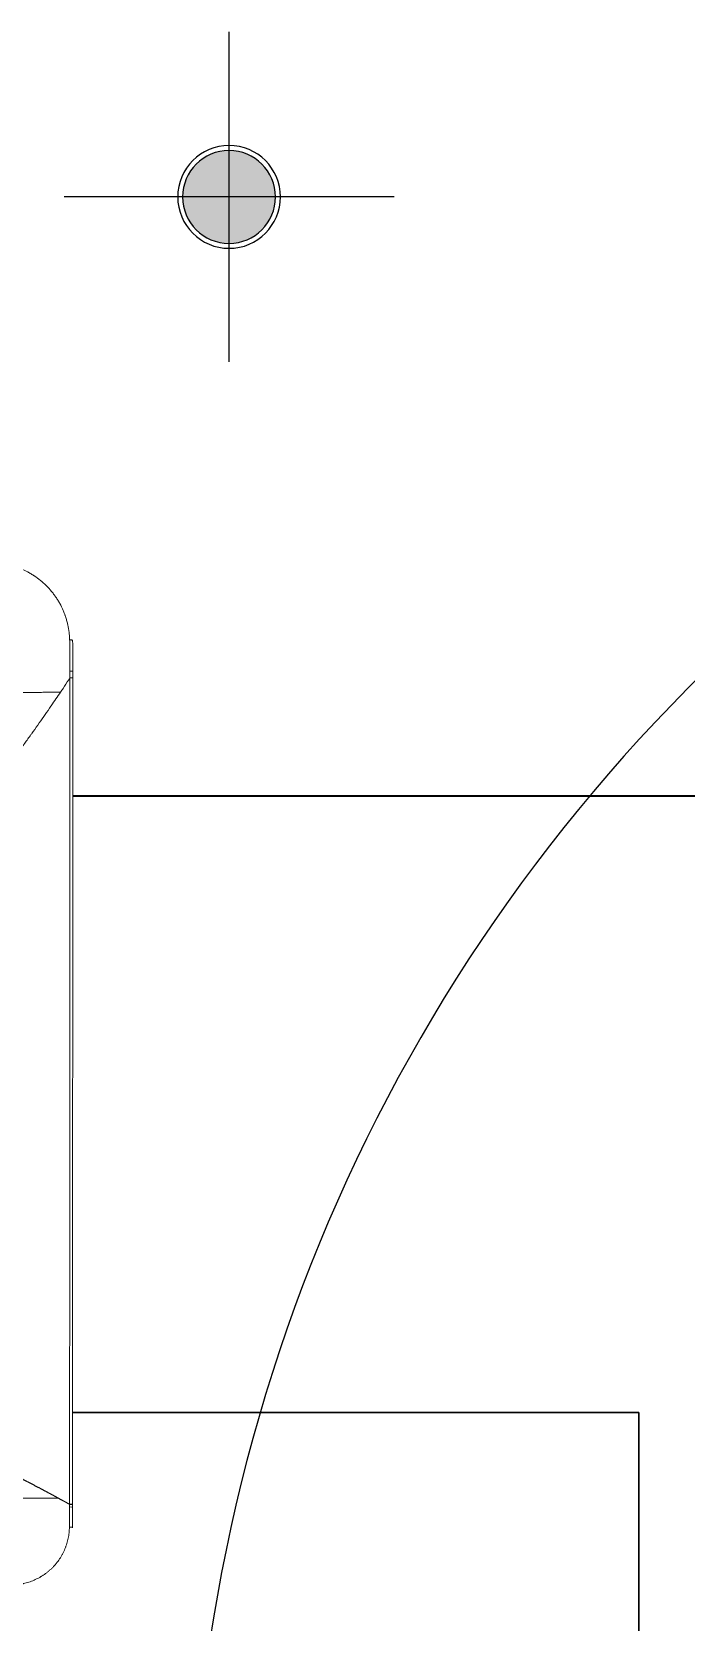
# Model space of a CAD drawing. Header units: millimetres. Extents: x 70151 to 230897, y 35202 to 113211.
# Drawn here: x 173375 to 173693, y 76201 to 76975 of the extents above; entities that cross this region are included whole.
import ezdxf

# ---------------------------------------------------------------- set-up
doc = ezdxf.new("R2010")
doc.units = ezdxf.units.MM
doc.header["$LTSCALE"] = 50
for name, color, linetype in [('2-con', 2, 'Continuous'), ('RC-LIGHT', 7, 'Continuous'), ('도면층4', 4, 'Continuous')]:
    doc.layers.add(name, color=color, linetype=linetype)
for name, color, linetype, lineweight in [('mark-B', 2, 'Continuous', 20), ('SS-ED', 3, 'Continuous', 30), ('SS-RLRG', 4, 'Continuous', 35)]:
    doc.layers.add(name, color=color, linetype=linetype, lineweight=lineweight)

# ---------------------------------------------------------------- blocks, each defined once
blk = doc.blocks.new('cjscjdeh')
at = {"layer": '도면층4', "color": 8}
blk.add_arc((146155.7, 75074.96), 831.05, 86.35624, 185.52913, dxfattribs=at)
blk = doc.blocks.new('1')
at = {"linetype": 'Continuous'}
h = blk.add_hatch(color=4, dxfattribs=at)
h.dxf.hatch_style = 1
edge = h.paths.add_edge_path()
edge.add_arc((11539653.5, -14273503.8), 37.5, 0, 360)
at = {"color": 1, "linetype": 'Continuous'}
for p, q in [((11539653.5, -14273637.1), (11539653.5, -14273370.5)), ((11539520.2, -14273503.8), (11539786.8, -14273503.8))]:
    blk.add_line(p, q, dxfattribs=at)
at = {"color": 4, "linetype": 'Continuous'}
for radius in [41.5, 37.5]:
    blk.add_circle((11539653.5, -14273503.8), radius, dxfattribs=at)
blk = doc.blocks.new('무풍1way 일반')
at = {"layer": 'mark-B'}
blk.add_line((-600.31, -39.43), (-600.32, -39.43), dxfattribs=at)
blk.add_line((-600.31, -39.43), (-600.32, -39.43), dxfattribs=at)
for centre, ratio, start_param, end_param in [((-598, -39.43), 0.007334, 0.013963, 1.194464), ((-598, -39.43), 0.007334, 0.013963, 1.194464), ((-598.09, -446.1), 0.009278, 0.014051, 1.142358), ((-598.09, -446.1), 0.009278, 0.014051, 1.142358)]:
    blk.add_ellipse(centre, major_axis=(-2.31, 0), ratio=ratio, start_param=start_param, end_param=end_param, dxfattribs=at)
for points, knots in [([(-570.94, -1.5), (-571.39, -1.52), (-571.85, -1.55), (-572.53, -1.6), (-572.76, -1.62), (-573.1, -1.65), (-573.21, -1.66), (-573.44, -1.69), (-573.55, -1.7), (-574.12, -1.77), (-574.57, -1.84), (-575.24, -1.96), (-575.58, -2.02), (-575.92, -2.09), (-576.15, -2.13), (-576.26, -2.16), (-577.27, -2.38), (-578.15, -2.62), (-579.45, -3.04), (-579.88, -3.18), (-580.73, -3.5), (-581.16, -3.67), (-582.41, -4.21), (-583.23, -4.61), (-584.24, -5.16), (-584.44, -5.27), (-584.73, -5.44), (-584.83, -5.5), (-585.03, -5.62), (-585.13, -5.68), (-585.62, -5.98), (-586, -6.23), (-586.76, -6.74), (-587.13, -7.01), (-587.86, -7.56), (-588.21, -7.84), (-588.91, -8.42), (-589.26, -8.72), (-589.93, -9.33), (-590.26, -9.65), (-590.9, -10.3), (-591.21, -10.63), (-591.67, -11.14), (-591.83, -11.31), (-592.12, -11.66), (-592.27, -11.84), (-593, -12.73), (-593.54, -13.46), (-594.29, -14.6), (-594.54, -14.98), (-595, -15.76), (-595.23, -16.16), (-595.87, -17.36), (-596.26, -18.18), (-596.7, -19.24), (-596.78, -19.46), (-596.91, -19.78), (-596.95, -19.89), (-597.03, -20.1), (-597.23, -20.64), (-597.41, -21.18), (-597.81, -22.49), (-598.03, -23.37), (-598.4, -25.15), (-598.53, -26.05), (-598.64, -27.07), (-598.65, -27.18), (-598.68, -27.41), (-598.7, -27.75), (-598.73, -28.09), (-598.77, -28.77), (-598.78, -29.23), (-598.79, -29.69)], [0, 0, 0, 0, 0.03125, 0.03125, 0.046875, 0.046875, 0.054687, 0.054687, 0.0625, 0.0625, 0.09375, 0.09375, 0.109375, 0.117188, 0.117188, 0.125, 0.125, 0.1875, 0.1875, 0.21875, 0.21875, 0.25, 0.25, 0.3125, 0.3125, 0.328125, 0.328125, 0.335938, 0.335938, 0.34375, 0.34375, 0.375, 0.375, 0.40625, 0.40625, 0.4375, 0.4375, 0.46875, 0.46875, 0.5, 0.5, 0.53125, 0.53125, 0.546875, 0.546875, 0.5625, 0.5625, 0.625, 0.625, 0.65625, 0.65625, 0.6875, 0.6875, 0.75, 0.75, 0.765625, 0.765625, 0.773438, 0.773438, 0.78125, 0.8125, 0.8125, 0.875, 0.875, 0.9375, 0.9375, 0.945313, 0.945313, 0.953125, 0.96875, 0.96875, 1, 1, 1, 1]), ([(-570.94, -1.5), (-571.39, -1.52), (-571.85, -1.55), (-572.53, -1.6), (-572.76, -1.62), (-573.1, -1.65), (-573.21, -1.66), (-573.44, -1.69), (-573.55, -1.7), (-574.12, -1.77), (-574.57, -1.84), (-575.24, -1.96), (-575.58, -2.02), (-575.92, -2.09), (-576.15, -2.13), (-576.26, -2.16), (-577.27, -2.38), (-578.15, -2.62), (-579.45, -3.04), (-579.88, -3.18), (-580.73, -3.5), (-581.16, -3.67), (-582.41, -4.21), (-583.23, -4.61), (-584.24, -5.16), (-584.44, -5.27), (-584.73, -5.44), (-584.83, -5.5), (-585.03, -5.62), (-585.13, -5.68), (-585.62, -5.98), (-586, -6.23), (-586.76, -6.74), (-587.13, -7.01), (-587.86, -7.56), (-588.21, -7.84), (-588.91, -8.42), (-589.26, -8.72), (-589.93, -9.33), (-590.26, -9.65), (-590.9, -10.3), (-591.21, -10.63), (-591.67, -11.14), (-591.83, -11.31), (-592.12, -11.66), (-592.27, -11.84), (-593, -12.73), (-593.54, -13.46), (-594.29, -14.6), (-594.54, -14.98), (-595, -15.76), (-595.23, -16.16), (-595.87, -17.36), (-596.26, -18.18), (-596.7, -19.24), (-596.78, -19.46), (-596.91, -19.78), (-596.95, -19.89), (-597.03, -20.1), (-597.23, -20.64), (-597.41, -21.18), (-597.81, -22.49), (-598.03, -23.37), (-598.4, -25.15), (-598.53, -26.05), (-598.64, -27.07), (-598.65, -27.18), (-598.68, -27.41), (-598.7, -27.75), (-598.73, -28.09), (-598.77, -28.77), (-598.78, -29.23), (-598.79, -29.69)], [0, 0, 0, 0, 0.03125, 0.03125, 0.046875, 0.046875, 0.054687, 0.054687, 0.0625, 0.0625, 0.09375, 0.09375, 0.109375, 0.117187, 0.117187, 0.125, 0.125, 0.1875, 0.1875, 0.21875, 0.21875, 0.25, 0.25, 0.3125, 0.3125, 0.328125, 0.328125, 0.335937, 0.335937, 0.34375, 0.34375, 0.375, 0.375, 0.40625, 0.40625, 0.4375, 0.4375, 0.46875, 0.46875, 0.5, 0.5, 0.53125, 0.53125, 0.546875, 0.546875, 0.5625, 0.5625, 0.625, 0.625, 0.65625, 0.65625, 0.6875, 0.6875, 0.75, 0.75, 0.765625, 0.765625, 0.773437, 0.773437, 0.78125, 0.8125, 0.8125, 0.875, 0.875, 0.9375, 0.9375, 0.945312, 0.945312, 0.953125, 0.96875, 0.96875, 1, 1, 1, 1]), ([(-600.32, -39.43), (-600.32, -37.81), (-600.32, -36.19), (-600.32, -34.36), (-600.32, -34.16), (-600.32, -33.75), (-600.32, -33.14), (-600.32, -31.72), (-600.32, -30.51), (-600.31, -29.7)], [0, 0, 0, 0, 0.5, 0.5, 0.5625, 0.5625, 0.625, 0.75, 1, 1, 1, 1]), ([(-600.32, -39.43), (-600.32, -37.81), (-600.32, -36.19), (-600.32, -34.36), (-600.32, -34.16), (-600.32, -33.75), (-600.32, -33.14), (-600.32, -31.72), (-600.32, -30.51), (-600.31, -29.7)], [0, 0, 0, 0, 0.5, 0.5, 0.5625, 0.5625, 0.625, 0.75, 1, 1, 1, 1]), ([(-600.29, -29.7), (-600.29, -29.7), (-600.28, -29.69), (-600.25, -29.69), (-600.22, -29.69), (-600.16, -29.69), (-600.14, -29.69), (-600.1, -29.69), (-600.08, -29.69), (-600, -29.69), (-599.94, -29.69), (-599.84, -29.69), (-599.81, -29.69), (-599.73, -29.69), (-599.69, -29.69), (-599.57, -29.69), (-599.49, -29.69), (-599.35, -29.69), (-599.31, -29.69), (-599.21, -29.69), (-599.16, -29.69), (-599.06, -29.69), (-599.01, -29.69), (-598.95, -29.69), (-598.94, -29.69), (-598.93, -29.69), (-598.91, -29.69), (-598.86, -29.69), (-598.82, -29.69), (-598.79, -29.69)], [0, 0, 0, 0, 0.125, 0.125, 0.25, 0.25, 0.3125, 0.3125, 0.375, 0.375, 0.5, 0.5, 0.5625, 0.5625, 0.625, 0.625, 0.75, 0.75, 0.8125, 0.8125, 0.875, 0.875, 0.9375, 0.9375, 0.945313, 0.945313, 0.953125, 0.96875, 1, 1, 1, 1]), ([(-600.29, -29.7), (-600.29, -29.7), (-600.28, -29.69), (-600.25, -29.69), (-600.22, -29.69), (-600.16, -29.69), (-600.14, -29.69), (-600.1, -29.69), (-600.08, -29.69), (-600, -29.69), (-599.94, -29.69), (-599.84, -29.69), (-599.81, -29.69), (-599.73, -29.69), (-599.69, -29.69), (-599.57, -29.69), (-599.49, -29.69), (-599.35, -29.69), (-599.31, -29.69), (-599.21, -29.69), (-599.16, -29.69), (-599.06, -29.69), (-599.01, -29.69), (-598.95, -29.69), (-598.94, -29.69), (-598.93, -29.69), (-598.91, -29.69), (-598.86, -29.69), (-598.82, -29.69), (-598.79, -29.69)], [0, 0, 0, 0, 0.125, 0.125, 0.25, 0.25, 0.3125, 0.3125, 0.375, 0.375, 0.5, 0.5, 0.5625, 0.5625, 0.625, 0.625, 0.75, 0.75, 0.8125, 0.8125, 0.875, 0.875, 0.9375, 0.9375, 0.945312, 0.945312, 0.953125, 0.96875, 1, 1, 1, 1]), ([(-598.79, -29.69), (-598.8, -29.89), (-598.8, -30.1), (-598.81, -30.4), (-598.81, -30.5), (-598.81, -30.66), (-598.82, -30.71), (-598.82, -30.81), (-598.82, -30.86), (-598.82, -30.96), (-598.82, -31.01), (-598.82, -31.11), (-598.82, -31.27), (-598.82, -31.62), (-598.82, -31.93), (-598.83, -32.54), (-598.83, -33.15), (-598.83, -33.76), (-598.83, -34.16), (-598.83, -34.37), (-598.83, -35.38), (-598.84, -36.2), (-598.84, -37.41), (-598.84, -37.82), (-598.84, -38.63), (-598.84, -39.04), (-598.85, -39.45)], [0, 0, 0, 0, 0.0625, 0.0625, 0.09375, 0.09375, 0.109375, 0.109375, 0.125, 0.125, 0.140625, 0.140625, 0.15625, 0.1875, 0.25, 0.25, 0.375, 0.4375, 0.4375, 0.5, 0.5, 0.75, 0.75, 0.875, 0.875, 1, 1, 1, 1]), ([(-598.79, -29.69), (-598.8, -29.89), (-598.8, -30.1), (-598.81, -30.4), (-598.81, -30.5), (-598.81, -30.66), (-598.82, -30.71), (-598.82, -30.81), (-598.82, -30.86), (-598.82, -30.96), (-598.82, -31.01), (-598.82, -31.11), (-598.82, -31.27), (-598.82, -31.62), (-598.82, -31.93), (-598.83, -32.54), (-598.83, -33.15), (-598.83, -33.76), (-598.83, -34.16), (-598.83, -34.37), (-598.83, -35.38), (-598.84, -36.2), (-598.84, -37.41), (-598.84, -37.82), (-598.84, -38.63), (-598.84, -39.04), (-598.85, -39.45)], [0, 0, 0, 0, 0.0625, 0.0625, 0.09375, 0.09375, 0.109375, 0.109375, 0.125, 0.125, 0.140625, 0.140625, 0.15625, 0.1875, 0.25, 0.25, 0.375, 0.4375, 0.4375, 0.5, 0.5, 0.75, 0.75, 0.875, 0.875, 1, 1, 1, 1]), ([(-600.32, -40.67), (-600.32, -40.46), (-600.32, -40.25), (-600.32, -39.84), (-600.32, -39.64), (-600.32, -39.43)], [0, 0, 0, 0, 0.505069, 0.505069, 1, 1, 1, 1]), ([(-600.32, -40.67), (-600.32, -40.46), (-600.32, -40.25), (-600.32, -39.84), (-600.32, -39.64), (-600.32, -39.43)], [0, 0, 0, 0, 0.505069, 0.505069, 1, 1, 1, 1]), ([(-600.31, -40.67), (-600.31, -40.47), (-600.31, -40.26), (-600.31, -39.84), (-600.31, -39.64), (-600.31, -39.43), (-600.31, -39.43), (-600.31, -39.43)], [0, 0, 0, 0, 0.499983, 0.499983, 0.999967, 0.999967, 1, 1, 1, 1]), ([(-600.31, -40.67), (-600.31, -40.47), (-600.31, -40.26), (-600.31, -39.84), (-600.31, -39.64), (-600.31, -39.43), (-600.31, -39.43), (-600.31, -39.43)], [0, 0, 0, 0, 0.499983, 0.499983, 0.999967, 0.999967, 1, 1, 1, 1]), ([(-600.31, -40.67), (-600.3, -40.67), (-600.29, -40.67), (-600.26, -40.68), (-600.23, -40.68), (-600.16, -40.68), (-600.12, -40.68), (-600.02, -40.68), (-599.96, -40.68), (-599.83, -40.68), (-599.76, -40.68), (-599.61, -40.69), (-599.52, -40.69), (-599.35, -40.69), (-599.25, -40.69), (-599.06, -40.69), (-598.95, -40.69), (-598.85, -40.69)], [0, 0, 0, 0, 0.125, 0.125, 0.25, 0.25, 0.375, 0.375, 0.5, 0.5, 0.625, 0.625, 0.75, 0.75, 0.875, 0.875, 1, 1, 1, 1]), ([(-600.31, -40.67), (-600.3, -40.67), (-600.29, -40.67), (-600.26, -40.68), (-600.23, -40.68), (-600.16, -40.68), (-600.12, -40.68), (-600.02, -40.68), (-599.96, -40.68), (-599.83, -40.68), (-599.76, -40.68), (-599.61, -40.69), (-599.52, -40.69), (-599.35, -40.69), (-599.25, -40.69), (-599.06, -40.69), (-598.95, -40.69), (-598.85, -40.69)], [0, 0, 0, 0, 0.125, 0.125, 0.25, 0.25, 0.375, 0.375, 0.5, 0.5, 0.625, 0.625, 0.75, 0.75, 0.875, 0.875, 1, 1, 1, 1]), ([(-600.31, -40.75), (-600.3, -40.75), (-600.29, -40.75), (-600.26, -40.75), (-600.23, -40.75), (-600.16, -40.75), (-600.12, -40.75), (-600.02, -40.75), (-599.96, -40.75), (-599.83, -40.76), (-599.76, -40.76), (-599.61, -40.76), (-599.52, -40.76), (-599.35, -40.76), (-599.25, -40.76), (-599.06, -40.76), (-598.95, -40.76), (-598.85, -40.76)], [0, 0, 0, 0, 0.125, 0.125, 0.25, 0.25, 0.375, 0.375, 0.5, 0.5, 0.625, 0.625, 0.75, 0.75, 0.875, 0.875, 1, 1, 1, 1]), ([(-600.31, -40.75), (-600.3, -40.75), (-600.29, -40.75), (-600.26, -40.75), (-600.23, -40.75), (-600.16, -40.75), (-600.12, -40.75), (-600.02, -40.75), (-599.96, -40.75), (-599.83, -40.76), (-599.76, -40.76), (-599.61, -40.76), (-599.52, -40.76), (-599.35, -40.76), (-599.25, -40.76), (-599.06, -40.76), (-598.95, -40.76), (-598.85, -40.76)], [0, 0, 0, 0, 0.125, 0.125, 0.25, 0.25, 0.375, 0.375, 0.5, 0.5, 0.625, 0.625, 0.75, 0.75, 0.875, 0.875, 1, 1, 1, 1]), ([(-598.85, -40.76), (-598.87, -57.51), (-598.88, -74.26), (-598.91, -107.76), (-598.93, -124.51), (-598.96, -174.76), (-598.98, -208.26), (-599.01, -275.25), (-599.02, -308.75), (-599.03, -375.75), (-599.04, -409.25), (-599.05, -442.75)], [0, 0, 0, 0, 0.125, 0.125, 0.25, 0.25, 0.5, 0.5, 0.75, 0.75, 1, 1, 1, 1]), ([(-598.85, -40.76), (-598.87, -57.51), (-598.88, -74.26), (-598.91, -107.76), (-598.93, -124.51), (-598.96, -174.76), (-598.98, -208.26), (-599.01, -275.25), (-599.02, -308.75), (-599.03, -375.75), (-599.04, -409.25), (-599.05, -442.75)], [0, 0, 0, 0, 0.125, 0.125, 0.25, 0.25, 0.5, 0.5, 0.75, 0.75, 1, 1, 1, 1]), ([(-598.85, -39.45), (-598.85, -39.45), (-598.85, -39.45), (-598.85, -39.66), (-598.85, -39.86), (-598.85, -40.18), (-598.85, -40.28), (-598.85, -40.49), (-598.85, -40.59), (-598.85, -40.69)], [0, 0, 0, 0, 0.001631, 0.001631, 0.503325, 0.503325, 0.756014, 0.756014, 1, 1, 1, 1]), ([(-598.85, -39.45), (-598.85, -39.45), (-598.85, -39.45), (-598.85, -39.66), (-598.85, -39.86), (-598.85, -40.18), (-598.85, -40.28), (-598.85, -40.49), (-598.85, -40.59), (-598.85, -40.69)], [0, 0, 0, 0, 0.001631, 0.001631, 0.503325, 0.503325, 0.756014, 0.756014, 1, 1, 1, 1]), ([(-598.85, -40.69), (-598.85, -40.71), (-598.85, -40.74), (-598.85, -40.76), (-598.85, -40.76), (-598.85, -40.76)], [0, 0, 0, 0, 0.999421, 0.999421, 1, 1, 1, 1]), ([(-598.85, -40.69), (-598.85, -40.71), (-598.85, -40.74), (-598.85, -40.76), (-598.85, -40.76), (-598.85, -40.76)], [0, 0, 0, 0, 0.999421, 0.999421, 1, 1, 1, 1]), ([(-593.47, -43.73), (-593.56, -43.67), (-593.76, -43.57), (-594.05, -43.41), (-594.34, -43.25), (-594.63, -43.09), (-594.89, -42.95), (-595.12, -42.83), (-595.31, -42.72), (-595.5, -42.62), (-595.69, -42.51), (-595.88, -42.41), (-596.07, -42.3), (-596.26, -42.2), (-596.45, -42.09), (-596.64, -41.99), (-596.82, -41.89), (-597.01, -41.78), (-597.2, -41.68), (-597.38, -41.58), (-597.57, -41.47), (-597.75, -41.37), (-597.94, -41.27), (-598.12, -41.17), (-598.3, -41.07), (-598.48, -40.97), (-598.67, -40.86), (-598.79, -40.8), (-598.85, -40.76)], [0, 0, 0, 0, 0.05367, 0.107426, 0.161269, 0.215199, 0.269216, 0.304851, 0.340401, 0.375869, 0.411252, 0.446552, 0.481768, 0.5169, 0.551949, 0.586914, 0.621796, 0.656594, 0.691309, 0.725941, 0.760489, 0.794954, 0.829336, 0.863635, 0.897851, 0.931983, 0.966033, 1, 1, 1, 1]), ([(-593.47, -43.73), (-593.56, -43.67), (-593.76, -43.57), (-594.05, -43.41), (-594.34, -43.25), (-594.63, -43.09), (-594.89, -42.95), (-595.12, -42.83), (-595.31, -42.72), (-595.5, -42.62), (-595.69, -42.51), (-595.88, -42.41), (-596.07, -42.3), (-596.26, -42.2), (-596.45, -42.09), (-596.64, -41.99), (-596.82, -41.89), (-597.01, -41.78), (-597.2, -41.68), (-597.38, -41.58), (-597.57, -41.47), (-597.75, -41.37), (-597.94, -41.27), (-598.12, -41.17), (-598.3, -41.07), (-598.48, -40.97), (-598.67, -40.86), (-598.79, -40.8), (-598.85, -40.76)], [0, 0, 0, 0, 0.05367, 0.107426, 0.161269, 0.215199, 0.269216, 0.304851, 0.340401, 0.375869, 0.411252, 0.446552, 0.481768, 0.5169, 0.551949, 0.586914, 0.621796, 0.656594, 0.691309, 0.725941, 0.760489, 0.794954, 0.829336, 0.863635, 0.897851, 0.931983, 0.966033, 1, 1, 1, 1]), ([(-593.47, -43.73), (-592.64, -43.73), (-591.8, -43.73), (-590.13, -43.73), (-589.29, -43.73), (-586.77, -43.73), (-585.08, -43.73), (-582.53, -43.73), (-581.68, -43.73), (-580.39, -43.73), (-579.96, -43.73), (-579.1, -43.73), (-578.67, -43.73), (-577.81, -43.73), (-577.38, -43.73), (-576.74, -43.73), (-576.52, -43.73), (-576.09, -43.73), (-575.87, -43.73), (-575.44, -43.73), (-575.23, -43.73), (-574.79, -43.73), (-574.58, -43.73), (-573.93, -43.73), (-573.5, -43.73), (-571.33, -43.73), (-569.6, -43.73), (-566.99, -43.73), (-566.12, -43.73), (-564.39, -43.73), (-563.52, -43.73), (-561.77, -43.73), (-560.9, -43.73), (-559.16, -43.73), (-558.29, -43.73), (-555.67, -43.73), (-553.93, -43.73), (-552.18, -43.73)], [0, 0, 0, 0, 0.0625, 0.0625, 0.125, 0.125, 0.25, 0.25, 0.3125, 0.3125, 0.34375, 0.34375, 0.375, 0.375, 0.40625, 0.40625, 0.421875, 0.421875, 0.4375, 0.4375, 0.453125, 0.453125, 0.46875, 0.46875, 0.5, 0.5, 0.625, 0.625, 0.6875, 0.6875, 0.75, 0.75, 0.8125, 0.8125, 0.875, 0.875, 1, 1, 1, 1]), ([(-576.12, -52.92), (-576.23, -52.86), (-576.46, -52.74), (-576.8, -52.56), (-577.14, -52.38), (-577.48, -52.2), (-577.82, -52.03), (-578.15, -51.85), (-578.48, -51.68), (-578.82, -51.51), (-579.15, -51.33), (-579.47, -51.16), (-579.8, -50.99), (-580.12, -50.82), (-580.45, -50.65), (-580.77, -50.49), (-581.09, -50.32), (-581.4, -50.15), (-581.72, -49.99), (-582.03, -49.82), (-582.34, -49.66), (-582.65, -49.5), (-582.96, -49.33), (-583.27, -49.17), (-583.58, -49.01), (-583.88, -48.85), (-584.18, -48.69), (-584.48, -48.54), (-584.78, -48.38), (-585.08, -48.22), (-585.37, -48.07), (-585.66, -47.91), (-585.96, -47.76), (-586.25, -47.6), (-586.53, -47.45), (-586.82, -47.3), (-587.11, -47.15), (-587.39, -47), (-587.67, -46.85), (-587.95, -46.7), (-588.23, -46.55), (-588.47, -46.42), (-588.67, -46.31), (-588.84, -46.22), (-589.01, -46.13), (-589.18, -46.04), (-589.35, -45.95), (-589.52, -45.86), (-589.7, -45.76), (-589.87, -45.67), (-590.04, -45.58), (-590.21, -45.49), (-590.38, -45.4), (-590.55, -45.31), (-590.72, -45.21), (-590.89, -45.12), (-591.06, -45.03), (-591.23, -44.94), (-591.4, -44.84), (-591.58, -44.75), (-591.75, -44.66), (-591.92, -44.57), (-592.09, -44.47), (-592.26, -44.38), (-592.43, -44.29), (-592.61, -44.19), (-592.78, -44.1), (-592.95, -44.01), (-593.12, -43.91), (-593.29, -43.82), (-593.41, -43.76), (-593.47, -43.73)], [0, 0, 0, 0, 0.01948, 0.03887, 0.058169, 0.077379, 0.096499, 0.115529, 0.13447, 0.153321, 0.172083, 0.190756, 0.209339, 0.227833, 0.246238, 0.264554, 0.282782, 0.30092, 0.318971, 0.336932, 0.354805, 0.37259, 0.390286, 0.407895, 0.425415, 0.442847, 0.460192, 0.477448, 0.494617, 0.511698, 0.528692, 0.545598, 0.562416, 0.579148, 0.595792, 0.612349, 0.628818, 0.645201, 0.661497, 0.677706, 0.693828, 0.709864, 0.719735, 0.729615, 0.739505, 0.749404, 0.759313, 0.769232, 0.77916, 0.789097, 0.799044, 0.809001, 0.818967, 0.828943, 0.838928, 0.848923, 0.858927, 0.868941, 0.878965, 0.888998, 0.899041, 0.909094, 0.919156, 0.929227, 0.939309, 0.9494, 0.959501, 0.969611, 0.979731, 0.989861, 1, 1, 1, 1]), ([(-593.47, -43.73), (-592.64, -43.73), (-591.8, -43.73), (-590.13, -43.73), (-589.29, -43.73), (-586.77, -43.73), (-585.08, -43.73), (-582.53, -43.73), (-581.68, -43.73), (-580.39, -43.73), (-579.96, -43.73), (-579.1, -43.73), (-578.67, -43.73), (-577.81, -43.73), (-577.38, -43.73), (-576.74, -43.73), (-576.52, -43.73), (-576.09, -43.73), (-575.87, -43.73), (-575.44, -43.73), (-575.23, -43.73), (-574.79, -43.73), (-574.58, -43.73), (-573.93, -43.73), (-573.5, -43.73), (-571.33, -43.73), (-569.6, -43.73), (-566.99, -43.73), (-566.12, -43.73), (-564.39, -43.73), (-563.52, -43.73), (-561.77, -43.73), (-560.9, -43.73), (-559.16, -43.73), (-558.29, -43.73), (-555.67, -43.73), (-553.93, -43.73), (-552.18, -43.73)], [0, 0, 0, 0, 0.0625, 0.0625, 0.125, 0.125, 0.25, 0.25, 0.3125, 0.3125, 0.34375, 0.34375, 0.375, 0.375, 0.40625, 0.40625, 0.421875, 0.421875, 0.4375, 0.4375, 0.453125, 0.453125, 0.46875, 0.46875, 0.5, 0.5, 0.625, 0.625, 0.6875, 0.6875, 0.75, 0.75, 0.8125, 0.8125, 0.875, 0.875, 1, 1, 1, 1]), ([(-576.12, -52.92), (-576.23, -52.86), (-576.46, -52.74), (-576.8, -52.56), (-577.14, -52.38), (-577.48, -52.2), (-577.82, -52.03), (-578.15, -51.85), (-578.48, -51.68), (-578.82, -51.51), (-579.15, -51.33), (-579.47, -51.16), (-579.8, -50.99), (-580.12, -50.82), (-580.45, -50.65), (-580.77, -50.49), (-581.09, -50.32), (-581.4, -50.15), (-581.72, -49.99), (-582.03, -49.82), (-582.34, -49.66), (-582.65, -49.5), (-582.96, -49.33), (-583.27, -49.17), (-583.58, -49.01), (-583.88, -48.85), (-584.18, -48.69), (-584.48, -48.54), (-584.78, -48.38), (-585.08, -48.22), (-585.37, -48.07), (-585.66, -47.91), (-585.96, -47.76), (-586.25, -47.6), (-586.53, -47.45), (-586.82, -47.3), (-587.11, -47.15), (-587.39, -47), (-587.67, -46.85), (-587.95, -46.7), (-588.23, -46.55), (-588.47, -46.42), (-588.67, -46.31), (-588.84, -46.22), (-589.01, -46.13), (-589.18, -46.04), (-589.35, -45.95), (-589.52, -45.86), (-589.7, -45.76), (-589.87, -45.67), (-590.04, -45.58), (-590.21, -45.49), (-590.38, -45.4), (-590.55, -45.31), (-590.72, -45.21), (-590.89, -45.12), (-591.06, -45.03), (-591.23, -44.94), (-591.4, -44.84), (-591.58, -44.75), (-591.75, -44.66), (-591.92, -44.57), (-592.09, -44.47), (-592.26, -44.38), (-592.43, -44.29), (-592.61, -44.19), (-592.78, -44.1), (-592.95, -44.01), (-593.12, -43.91), (-593.29, -43.82), (-593.41, -43.76), (-593.47, -43.73)], [0, 0, 0, 0, 0.01948, 0.03887, 0.058169, 0.077379, 0.096499, 0.115529, 0.13447, 0.153321, 0.172083, 0.190756, 0.209339, 0.227833, 0.246238, 0.264554, 0.282782, 0.30092, 0.318971, 0.336932, 0.354805, 0.37259, 0.390286, 0.407895, 0.425415, 0.442847, 0.460192, 0.477448, 0.494617, 0.511698, 0.528692, 0.545598, 0.562416, 0.579148, 0.595792, 0.612349, 0.628818, 0.645201, 0.661497, 0.677706, 0.693828, 0.709864, 0.719735, 0.729615, 0.739505, 0.749404, 0.759313, 0.769232, 0.77916, 0.789097, 0.799044, 0.809001, 0.818967, 0.828943, 0.838928, 0.848923, 0.858927, 0.868941, 0.878965, 0.888998, 0.899041, 0.909094, 0.919156, 0.929227, 0.939309, 0.9494, 0.959501, 0.969611, 0.979731, 0.989861, 1, 1, 1, 1]), ([(-576.12, -409.66), (-576.31, -409.92), (-577, -410.88), (-578.19, -412.53), (-579.45, -414.29), (-580.21, -415.35), (-580.48, -415.72)], [0, 0, 0, 0, 0.129938, 0.474228, 0.818517, 1, 1, 1, 1]), ([(-576.12, -409.66), (-576.31, -409.92), (-577, -410.88), (-578.19, -412.53), (-579.45, -414.29), (-580.21, -415.35), (-580.48, -415.72)], [0, 0, 0, 0, 0.129938, 0.474228, 0.818517, 1, 1, 1, 1]), ([(-580.48, -415.72), (-580.71, -416.04), (-581.94, -417.76), (-585.09, -422.19), (-587.96, -426.3), (-589.83, -429.02)], [0, 0, 0, 0, 0.074315, 0.388625, 1, 1, 1, 1]), ([(-580.48, -415.72), (-580.71, -416.04), (-581.94, -417.76), (-585.09, -422.19), (-587.96, -426.3), (-589.83, -429.02)], [0, 0, 0, 0, 0.074315, 0.388625, 1, 1, 1, 1]), ([(-589.83, -429.02), (-589.88, -429.1), (-591.45, -431.38), (-593.01, -433.66), (-594.49, -435.88)], [0, 0, 0, 0, 0.033607, 1, 1, 1, 1]), ([(-589.83, -429.02), (-589.88, -429.1), (-591.45, -431.38), (-593.01, -433.66), (-594.49, -435.88)], [0, 0, 0, 0, 0.033607, 1, 1, 1, 1]), ([(-594.49, -435.88), (-594.89, -436.47), (-596.23, -438.46), (-597.74, -440.76), (-598.86, -442.46), (-599.05, -442.75)], [0, 0, 0, 0, 0.259112, 0.872786, 1, 1, 1, 1]), ([(-594.49, -435.88), (-594.89, -436.47), (-596.23, -438.46), (-597.74, -440.76), (-598.86, -442.46), (-599.05, -442.75)], [0, 0, 0, 0, 0.259112, 0.872786, 1, 1, 1, 1]), ([(-505.88, -435.5), (-509.63, -435.5), (-513.37, -435.5), (-517.57, -435.5), (-518.04, -435.5), (-518.74, -435.5), (-518.97, -435.5), (-519.44, -435.5), (-519.67, -435.5), (-520.84, -435.5), (-521.78, -435.5), (-524.58, -435.5), (-526.45, -435.51), (-530.18, -435.51), (-532.05, -435.51), (-535.78, -435.52), (-537.65, -435.52), (-541.38, -435.53), (-543.24, -435.54), (-546.97, -435.55), (-548.83, -435.55), (-552.56, -435.56), (-554.42, -435.57), (-556.75, -435.58), (-557.21, -435.58), (-558.14, -435.58), (-558.61, -435.59), (-560, -435.59), (-560.93, -435.6), (-562.79, -435.6), (-563.72, -435.61), (-565.57, -435.62), (-566.5, -435.62), (-569.27, -435.63), (-571.12, -435.64), (-573.88, -435.66), (-574.8, -435.67), (-576.18, -435.68), (-576.64, -435.68), (-577.56, -435.69), (-578.01, -435.69), (-579.38, -435.7), (-580.3, -435.71), (-581.43, -435.72), (-581.66, -435.72), (-582.11, -435.72), (-582.56, -435.73), (-583.02, -435.73), (-583.35, -435.74), (-583.47, -435.74), (-583.69, -435.74), (-583.8, -435.74), (-584.14, -435.74), (-584.36, -435.75), (-584.81, -435.75), (-585.03, -435.75), (-585.7, -435.76), (-586.15, -435.77), (-587.48, -435.78), (-588.37, -435.79), (-590.13, -435.82), (-591.01, -435.83), (-592.76, -435.85), (-593.63, -435.86), (-594.49, -435.88)], [0, 0, 0, 0, 0.125, 0.125, 0.140625, 0.140625, 0.148437, 0.148437, 0.15625, 0.15625, 0.1875, 0.1875, 0.25, 0.25, 0.3125, 0.3125, 0.375, 0.375, 0.4375, 0.4375, 0.5, 0.5, 0.5625, 0.5625, 0.578125, 0.578125, 0.59375, 0.59375, 0.625, 0.625, 0.65625, 0.65625, 0.6875, 0.6875, 0.75, 0.75, 0.78125, 0.78125, 0.796875, 0.796875, 0.8125, 0.8125, 0.84375, 0.84375, 0.851563, 0.851563, 0.859375, 0.867188, 0.867188, 0.871094, 0.871094, 0.875, 0.875, 0.882813, 0.882813, 0.890625, 0.890625, 0.90625, 0.90625, 0.9375, 0.9375, 0.96875, 0.96875, 1, 1, 1, 1]), ([(-505.88, -435.5), (-509.63, -435.5), (-513.37, -435.5), (-517.57, -435.5), (-518.04, -435.5), (-518.74, -435.5), (-518.97, -435.5), (-519.44, -435.5), (-519.67, -435.5), (-520.84, -435.5), (-521.78, -435.5), (-524.58, -435.5), (-526.45, -435.51), (-530.18, -435.51), (-532.05, -435.51), (-535.78, -435.52), (-537.65, -435.52), (-541.38, -435.53), (-543.24, -435.54), (-546.97, -435.55), (-548.83, -435.55), (-552.56, -435.56), (-554.42, -435.57), (-556.75, -435.58), (-557.21, -435.58), (-558.14, -435.58), (-558.61, -435.59), (-560, -435.59), (-560.93, -435.6), (-562.79, -435.6), (-563.72, -435.61), (-565.57, -435.62), (-566.5, -435.62), (-569.27, -435.63), (-571.12, -435.64), (-573.88, -435.66), (-574.8, -435.67), (-576.18, -435.68), (-576.64, -435.68), (-577.56, -435.69), (-578.01, -435.69), (-579.38, -435.7), (-580.3, -435.71), (-581.43, -435.72), (-581.66, -435.72), (-582.11, -435.72), (-582.56, -435.73), (-583.02, -435.73), (-583.35, -435.74), (-583.47, -435.74), (-583.69, -435.74), (-583.8, -435.74), (-584.14, -435.74), (-584.36, -435.75), (-584.81, -435.75), (-585.03, -435.75), (-585.7, -435.76), (-586.15, -435.77), (-587.48, -435.78), (-588.37, -435.79), (-590.13, -435.82), (-591.01, -435.83), (-592.76, -435.85), (-593.63, -435.86), (-594.49, -435.88)], [0, 0, 0, 0, 0.125, 0.125, 0.140625, 0.140625, 0.148438, 0.148438, 0.15625, 0.15625, 0.1875, 0.1875, 0.25, 0.25, 0.3125, 0.3125, 0.375, 0.375, 0.4375, 0.4375, 0.5, 0.5, 0.5625, 0.5625, 0.578125, 0.578125, 0.59375, 0.59375, 0.625, 0.625, 0.65625, 0.65625, 0.6875, 0.6875, 0.75, 0.75, 0.78125, 0.78125, 0.796875, 0.796875, 0.8125, 0.8125, 0.84375, 0.84375, 0.851563, 0.851563, 0.859375, 0.867188, 0.867188, 0.871094, 0.871094, 0.875, 0.875, 0.882813, 0.882813, 0.890625, 0.890625, 0.90625, 0.90625, 0.9375, 0.9375, 0.96875, 0.96875, 1, 1, 1, 1]), ([(-600.41, -446.1), (-600.41, -445.56), (-600.41, -445.01), (-600.41, -444.2), (-600.41, -443.93), (-600.41, -443.38), (-600.41, -443.11), (-600.41, -442.84)], [0, 0, 0, 0, 0.5, 0.5, 0.75, 0.75, 1, 1, 1, 1]), ([(-600.41, -446.1), (-600.41, -445.56), (-600.41, -445.01), (-600.41, -444.2), (-600.41, -443.93), (-600.41, -443.38), (-600.41, -443.11), (-600.41, -442.84)], [0, 0, 0, 0, 0.5, 0.5, 0.75, 0.75, 1, 1, 1, 1]), ([(-600.37, -461.16), (-600.38, -460.54), (-600.38, -459.91), (-600.39, -458.97), (-600.39, -458.66), (-600.39, -458.18), (-600.39, -458.03), (-600.39, -457.71), (-600.39, -457.56), (-600.39, -456.77), (-600.39, -456.15), (-600.39, -454.89), (-600.39, -454.26), (-600.39, -451.12), (-600.4, -448.61), (-600.4, -446.1)], [0, 0, 0, 0, 0.125, 0.125, 0.1875, 0.1875, 0.21875, 0.21875, 0.25, 0.25, 0.375, 0.375, 0.5, 0.5, 1, 1, 1, 1]), ([(-600.37, -461.16), (-600.38, -460.54), (-600.38, -459.91), (-600.39, -458.97), (-600.39, -458.66), (-600.39, -458.18), (-600.39, -458.03), (-600.39, -457.71), (-600.39, -457.56), (-600.39, -456.77), (-600.39, -456.15), (-600.39, -454.89), (-600.39, -454.26), (-600.39, -451.12), (-600.4, -448.61), (-600.4, -446.1)], [0, 0, 0, 0, 0.125, 0.125, 0.1875, 0.1875, 0.21875, 0.21875, 0.25, 0.25, 0.375, 0.375, 0.5, 0.5, 1, 1, 1, 1]), ([(-600.4, -442.73), (-600.39, -442.73), (-600.38, -442.73), (-600.35, -442.73), (-600.33, -442.73), (-600.26, -442.74), (-600.22, -442.74), (-600.13, -442.74), (-600.08, -442.74), (-599.96, -442.74), (-599.9, -442.74), (-599.75, -442.74), (-599.68, -442.74), (-599.51, -442.74), (-599.42, -442.75), (-599.24, -442.75), (-599.15, -442.75), (-599.05, -442.75)], [0, 0, 0, 0, 0.125, 0.125, 0.25, 0.25, 0.375, 0.375, 0.5, 0.5, 0.625, 0.625, 0.75, 0.75, 0.875, 0.875, 1, 1, 1, 1]), ([(-600.4, -442.73), (-600.39, -442.73), (-600.38, -442.73), (-600.35, -442.73), (-600.33, -442.73), (-600.26, -442.74), (-600.22, -442.74), (-600.13, -442.74), (-600.08, -442.74), (-599.96, -442.74), (-599.9, -442.74), (-599.75, -442.74), (-599.68, -442.74), (-599.51, -442.74), (-599.42, -442.75), (-599.24, -442.75), (-599.15, -442.75), (-599.05, -442.75)], [0, 0, 0, 0, 0.125, 0.125, 0.25, 0.25, 0.375, 0.375, 0.5, 0.5, 0.625, 0.625, 0.75, 0.75, 0.875, 0.875, 1, 1, 1, 1]), ([(-600.4, -442.84), (-600.39, -442.84), (-600.38, -442.84), (-600.35, -442.84), (-600.33, -442.84), (-600.26, -442.84), (-600.22, -442.84), (-600.13, -442.85), (-600.08, -442.85), (-599.96, -442.85), (-599.9, -442.85), (-599.75, -442.85), (-599.68, -442.85), (-599.51, -442.85), (-599.42, -442.85), (-599.24, -442.85), (-599.15, -442.85), (-599.05, -442.86)], [0, 0, 0, 0, 0.125, 0.125, 0.25, 0.25, 0.375, 0.375, 0.5, 0.5, 0.625, 0.625, 0.75, 0.75, 0.875, 0.875, 1, 1, 1, 1]), ([(-600.4, -442.84), (-600.39, -442.84), (-600.38, -442.84), (-600.35, -442.84), (-600.33, -442.84), (-600.26, -442.84), (-600.22, -442.84), (-600.13, -442.85), (-600.08, -442.85), (-599.96, -442.85), (-599.9, -442.85), (-599.75, -442.85), (-599.68, -442.85), (-599.51, -442.85), (-599.42, -442.85), (-599.24, -442.85), (-599.15, -442.85), (-599.05, -442.86)], [0, 0, 0, 0, 0.125, 0.125, 0.25, 0.25, 0.375, 0.375, 0.5, 0.5, 0.625, 0.625, 0.75, 0.75, 0.875, 0.875, 1, 1, 1, 1]), ([(-599.05, -442.75), (-599.05, -442.75), (-599.05, -442.75), (-599.05, -442.78), (-599.05, -442.82), (-599.05, -442.86)], [0, 0, 0, 0, 0.000397, 0.000397, 1, 1, 1, 1]), ([(-599.05, -442.75), (-599.05, -442.75), (-599.05, -442.75), (-599.05, -442.78), (-599.05, -442.82), (-599.05, -442.86)], [0, 0, 0, 0, 0.000397, 0.000397, 1, 1, 1, 1]), ([(-599.05, -442.86), (-599.05, -442.94), (-599.05, -443.03), (-599.05, -443.45), (-599.05, -443.78), (-599.05, -444.65), (-599.05, -445.17), (-599.05, -445.84), (-599.05, -445.98), (-599.05, -446.12)], [0, 0, 0, 0, 0.080013, 0.080013, 0.386564, 0.386564, 0.870225, 0.870225, 1, 1, 1, 1]), ([(-599.05, -442.86), (-599.05, -442.94), (-599.05, -443.03), (-599.05, -443.45), (-599.05, -443.78), (-599.05, -444.65), (-599.05, -445.17), (-599.05, -445.84), (-599.05, -445.98), (-599.05, -446.12)], [0, 0, 0, 0, 0.080013, 0.080013, 0.386564, 0.386564, 0.870225, 0.870225, 1, 1, 1, 1]), ([(-599.05, -446.12), (-599.04, -448.64), (-599.04, -451.16), (-599.03, -454.31), (-599.03, -454.94), (-599.03, -455.88), (-599.03, -456.2), (-599.03, -456.67), (-599.03, -456.91), (-599.03, -457.14), (-599.03, -457.3), (-599.03, -457.38), (-599.03, -457.54), (-599.02, -457.61), (-599.02, -457.77), (-599.02, -457.85), (-599.02, -457.97), (-599.02, -458.01), (-599.02, -458.09), (-599.01, -458.13), (-599.01, -458.24), (-599.01, -458.32), (-598.99, -458.72), (-598.98, -459.03), (-598.95, -459.98), (-598.93, -460.6), (-598.91, -461.23)], [0, 0, 0, 0, 0.5, 0.5, 0.625, 0.625, 0.6875, 0.6875, 0.71875, 0.734375, 0.734375, 0.75, 0.75, 0.765625, 0.765625, 0.78125, 0.78125, 0.789062, 0.789062, 0.796875, 0.796875, 0.8125, 0.8125, 0.875, 0.875, 1, 1, 1, 1]), ([(-599.05, -446.12), (-599.04, -448.64), (-599.04, -451.16), (-599.03, -454.31), (-599.03, -454.94), (-599.03, -455.88), (-599.03, -456.2), (-599.03, -456.67), (-599.03, -456.91), (-599.03, -457.14), (-599.03, -457.3), (-599.03, -457.38), (-599.03, -457.54), (-599.02, -457.61), (-599.02, -457.77), (-599.02, -457.85), (-599.02, -457.97), (-599.02, -458.01), (-599.02, -458.09), (-599.01, -458.13), (-599.01, -458.24), (-599.01, -458.32), (-598.99, -458.72), (-598.98, -459.03), (-598.95, -459.98), (-598.93, -460.6), (-598.91, -461.23)], [0, 0, 0, 0, 0.5, 0.5, 0.625, 0.625, 0.6875, 0.6875, 0.71875, 0.734375, 0.734375, 0.75, 0.75, 0.765625, 0.765625, 0.78125, 0.78125, 0.789063, 0.789063, 0.796875, 0.796875, 0.8125, 0.8125, 0.875, 0.875, 1, 1, 1, 1]), ([(-600.37, -461.16), (-600.37, -461.17), (-600.36, -461.17), (-600.32, -461.18), (-600.3, -461.19), (-600.23, -461.19), (-600.19, -461.2), (-600.09, -461.2), (-600.03, -461.21), (-599.9, -461.21), (-599.83, -461.22), (-599.67, -461.22), (-599.59, -461.22), (-599.41, -461.23), (-599.32, -461.23), (-599.12, -461.23), (-599.02, -461.23), (-598.91, -461.23)], [0, 0, 0, 0, 0.125, 0.125, 0.25, 0.25, 0.375, 0.375, 0.5, 0.5, 0.625, 0.625, 0.75, 0.75, 0.875, 0.875, 1, 1, 1, 1]), ([(-600.37, -461.16), (-600.37, -461.17), (-600.36, -461.17), (-600.32, -461.18), (-600.3, -461.19), (-600.23, -461.19), (-600.19, -461.2), (-600.09, -461.2), (-600.03, -461.21), (-599.9, -461.21), (-599.83, -461.22), (-599.67, -461.22), (-599.59, -461.22), (-599.41, -461.23), (-599.32, -461.23), (-599.12, -461.23), (-599.02, -461.23), (-598.91, -461.23)], [0, 0, 0, 0, 0.125, 0.125, 0.25, 0.25, 0.375, 0.375, 0.5, 0.5, 0.625, 0.625, 0.75, 0.75, 0.875, 0.875, 1, 1, 1, 1]), ([(-598.91, -461.23), (-598.9, -461.54), (-598.89, -461.85), (-598.87, -462.23), (-598.86, -462.31), (-598.85, -462.47), (-598.84, -462.7), (-598.78, -463.55), (-598.7, -464.31), (-598.47, -466.14), (-598.26, -467.36), (-597.87, -469.16), (-597.72, -469.75), (-597.4, -470.94), (-597.23, -471.54), (-596.94, -472.42), (-596.84, -472.72), (-596.69, -473.16), (-596.64, -473.3), (-596.53, -473.59), (-596.37, -474.03), (-596.2, -474.47), (-595.97, -475.04), (-595.85, -475.32), (-595.24, -476.74), (-594.7, -477.85), (-593.82, -479.46), (-593.51, -479.99), (-593.03, -480.78), (-592.86, -481.04), (-592.53, -481.55), (-592.02, -482.32), (-591.48, -483.08), (-590.92, -483.82), (-590.73, -484.06), (-590.44, -484.43), (-590.34, -484.55), (-590.14, -484.79), (-590.04, -484.91), (-589.55, -485.51), (-589.14, -485.97), (-588.51, -486.65), (-588.3, -486.88), (-587.88, -487.32), (-587.66, -487.54), (-586.56, -488.62), (-585.65, -489.44), (-583.74, -490.99), (-582.75, -491.72), (-581.58, -492.49), (-581.45, -492.57), (-581.19, -492.74), (-581.06, -492.83), (-580.67, -493.07), (-580.4, -493.24), (-579.6, -493.71), (-579.06, -494.02), (-577.42, -494.89), (-576.29, -495.41), (-574.86, -496), (-574.57, -496.11), (-574.13, -496.28), (-573.99, -496.34), (-573.7, -496.44), (-572.97, -496.71), (-572.23, -496.95), (-570.46, -497.48), (-569.27, -497.78), (-566.86, -498.25), (-565.65, -498.43), (-563.82, -498.62), (-563.2, -498.67), (-562.43, -498.71), (-562.28, -498.71), (-561.97, -498.73), (-561.81, -498.73), (-561.35, -498.74), (-561.04, -498.75), (-560.73, -498.75)], [0, 0, 0, 0, 0.015625, 0.015625, 0.019531, 0.019531, 0.023438, 0.03125, 0.0625, 0.0625, 0.125, 0.125, 0.15625, 0.15625, 0.1875, 0.1875, 0.203125, 0.203125, 0.210938, 0.210938, 0.21875, 0.234375, 0.234375, 0.25, 0.25, 0.3125, 0.3125, 0.34375, 0.34375, 0.359375, 0.359375, 0.375, 0.40625, 0.40625, 0.421875, 0.421875, 0.429688, 0.429688, 0.4375, 0.4375, 0.46875, 0.46875, 0.484375, 0.484375, 0.5, 0.5, 0.5625, 0.5625, 0.625, 0.625, 0.632813, 0.632813, 0.640625, 0.640625, 0.65625, 0.65625, 0.6875, 0.6875, 0.75, 0.75, 0.765625, 0.765625, 0.773438, 0.773438, 0.78125, 0.8125, 0.8125, 0.875, 0.875, 0.9375, 0.9375, 0.96875, 0.96875, 0.976563, 0.976563, 0.984375, 0.984375, 1, 1, 1, 1]), ([(-598.91, -461.23), (-598.9, -461.54), (-598.89, -461.85), (-598.87, -462.23), (-598.86, -462.31), (-598.85, -462.47), (-598.84, -462.7), (-598.78, -463.55), (-598.7, -464.31), (-598.47, -466.14), (-598.26, -467.36), (-597.87, -469.16), (-597.72, -469.75), (-597.4, -470.94), (-597.23, -471.54), (-596.94, -472.42), (-596.84, -472.72), (-596.69, -473.16), (-596.64, -473.3), (-596.53, -473.59), (-596.37, -474.03), (-596.2, -474.47), (-595.97, -475.04), (-595.85, -475.32), (-595.24, -476.74), (-594.7, -477.85), (-593.82, -479.46), (-593.51, -479.99), (-593.03, -480.78), (-592.86, -481.04), (-592.53, -481.55), (-592.02, -482.32), (-591.48, -483.08), (-590.92, -483.82), (-590.73, -484.06), (-590.44, -484.43), (-590.34, -484.55), (-590.14, -484.79), (-590.04, -484.91), (-589.55, -485.51), (-589.14, -485.97), (-588.51, -486.65), (-588.3, -486.88), (-587.88, -487.32), (-587.66, -487.54), (-586.56, -488.62), (-585.65, -489.44), (-583.74, -490.99), (-582.75, -491.72), (-581.58, -492.49), (-581.45, -492.57), (-581.19, -492.74), (-581.06, -492.83), (-580.67, -493.07), (-580.4, -493.24), (-579.6, -493.71), (-579.06, -494.02), (-577.42, -494.89), (-576.29, -495.41), (-574.86, -496), (-574.57, -496.11), (-574.13, -496.28), (-573.99, -496.34), (-573.7, -496.44), (-572.97, -496.71), (-572.23, -496.95), (-570.46, -497.48), (-569.27, -497.78), (-566.86, -498.25), (-565.65, -498.43), (-563.82, -498.62), (-563.2, -498.67), (-562.43, -498.71), (-562.28, -498.71), (-561.97, -498.73), (-561.81, -498.73), (-561.35, -498.74), (-561.04, -498.75), (-560.73, -498.75)], [0, 0, 0, 0, 0.015625, 0.015625, 0.019531, 0.019531, 0.023437, 0.03125, 0.0625, 0.0625, 0.125, 0.125, 0.15625, 0.15625, 0.1875, 0.1875, 0.203125, 0.203125, 0.210937, 0.210937, 0.21875, 0.234375, 0.234375, 0.25, 0.25, 0.3125, 0.3125, 0.34375, 0.34375, 0.359375, 0.359375, 0.375, 0.40625, 0.40625, 0.421875, 0.421875, 0.429687, 0.429687, 0.4375, 0.4375, 0.46875, 0.46875, 0.484375, 0.484375, 0.5, 0.5, 0.5625, 0.5625, 0.625, 0.625, 0.632813, 0.632813, 0.640625, 0.640625, 0.65625, 0.65625, 0.6875, 0.6875, 0.75, 0.75, 0.765625, 0.765625, 0.773438, 0.773438, 0.78125, 0.8125, 0.8125, 0.875, 0.875, 0.9375, 0.9375, 0.96875, 0.96875, 0.976563, 0.976563, 0.984375, 0.984375, 1, 1, 1, 1])]:
    blk.add_open_spline(points, degree=3, knots=knots, dxfattribs=at)
for points, degree in [([(-600.31, -29.7), (-600.31, -29.59), (-600.31, -29.49), (-600.31, -29.39)], 3), ([(-600.31, -29.7), (-600.31, -29.59), (-600.31, -29.49), (-600.31, -29.39)], 3), ([(-600.29, -29.7), (-600.31, -29.7)], 1), ([(-600.29, -29.7), (-600.31, -29.7)], 1), ([(-600.41, -442.84), (-600.39, -308.78), (-600.38, -174.73), (-600.32, -40.67)], 3), ([(-600.41, -442.84), (-600.39, -308.78), (-600.38, -174.73), (-600.32, -40.67)], 3), ([(-600.32, -40.67), (-600.31, -40.67)], 1), ([(-600.32, -40.67), (-600.31, -40.67)], 1), ([(-600.31, -40.75), (-600.31, -40.72), (-600.31, -40.7), (-600.31, -40.67)], 3), ([(-600.4, -442.84), (-600.41, -442.84)], 1), ([(-600.4, -442.84), (-600.41, -442.84)], 1), ([(-600.4, -442.84), (-600.4, -442.8), (-600.4, -442.77), (-600.4, -442.73)], 3), ([(-600.4, -442.84), (-600.4, -442.8), (-600.4, -442.77), (-600.4, -442.73)], 3), ([(-600.37, -461.16), (-600.39, -461.17)], 1), ([(-600.37, -461.16), (-600.39, -461.17)], 1)]:
    blk.add_open_spline(points, degree=degree, dxfattribs=at)
blk = doc.blocks.new('dpdjzjs')
at = {"layer": 'SS-ED'}
for p, q in [((173394.76, 96295.07), (173670.32, 96295.07)), ((173670.32, 96295.07), (173670.32, 91531.77))]:
    blk.add_line(p, q, dxfattribs=at)
at = {"layer": 'SS-RLRG', "color": 4}
blk.add_line((173394.76, 96595.07), (173870.32, 96595.07), dxfattribs=at)
at = {"layer": 'mark-B', "rotation": 180}
blk.add_blockref('무풍1way 일반', (172794.41, 96209.73), dxfattribs=at)

msp = doc.modelspace()

# ---------------------------------------------------------------- block references
msp.add_blockref('cjscjdeh', (28127.9, 994.56))
at = {"layer": '2-con'}
msp.add_blockref('dpdjzjs', (0, -19992.04), dxfattribs=at)
at = {"layer": 'RC-LIGHT', "xscale": -0.6024096385271789, "yscale": 0.6024096385271789, "zscale": 0.6024096385271789}
msp.add_blockref('1', (7125069.41, 8675390.71), dxfattribs=at)

doc.saveas('drawing.dxf')
